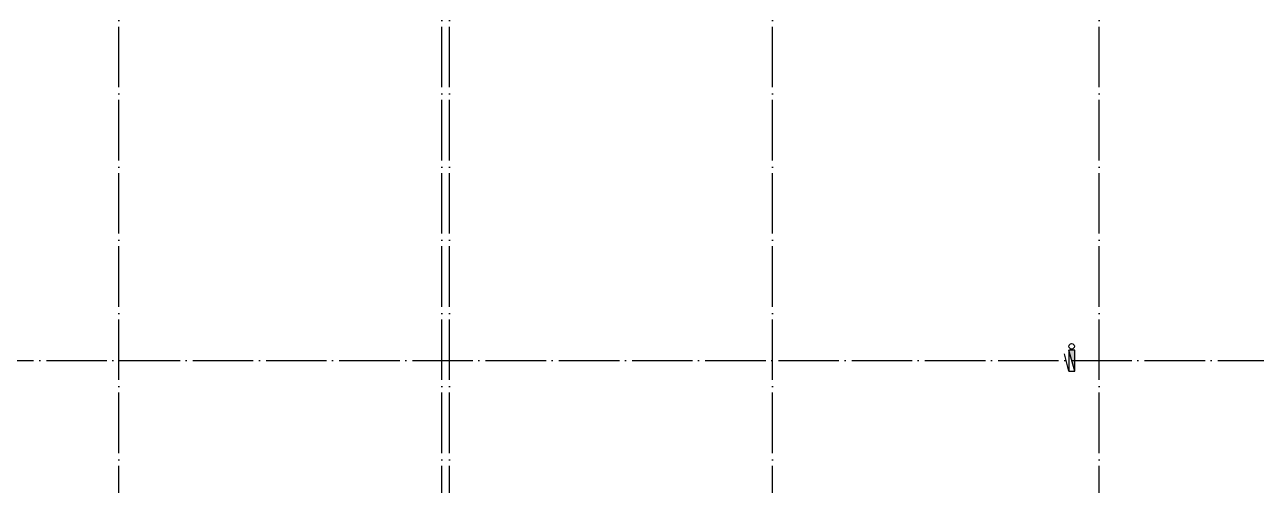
# Model space of a CAD drawing. Extents: x 6843040 to 15500510, y -6507076 to -4940511.
# Drawn here: x 7700081 to 7740796, y -5514627 to -5499394 of the extents above; entities that cross this region are included whole.
import ezdxf

# ---------------------------------------------------------------- set-up
doc = ezdxf.new("R2010")
doc.units = 0
doc.header["$LTSCALE"] = 1000
doc.header["$MEASUREMENT"] = 0
doc.linetypes.add('DOTE', pattern=[2.42, 2, -0.2, 0.02, -0.2])
for name, color, linetype in [('DOTE', 8, 'DOTE'), ('EQUIP_消火栓', 7, 'Continuous'), ('plan-1', 40, 'Continuous'), ('VPIPE-消防', 1, 'Continuous')]:
    doc.layers.add(name, color=color, linetype=linetype)

# ---------------------------------------------------------------- blocks, each defined once
blk = doc.blocks.new('$TWTSYS$00000508')
for p, q in [((-0.5, 0.5), (0.324, 1.224)), ((-0.5, 0.5), (-0.5, -0.5)), ((-0.5, -0.5), (0.5, 0.5)), ((0.5, 0.5), (-0.5, 0.5)), ((0.5, -0.5), (0.5, 0.5)), ((-0.5, -0.5), (0.5, -0.5))]:
    blk.add_line(p, q)
blk.add_solid([(0.5, -0.5), (0.5, 0.5), (-0.5, -0.5)])
blk = doc.blocks.new('一层排水消防0922')
at = {"layer": 'VPIPE-消防'}
blk.add_circle((7734690, -5510030), 90, dxfattribs=at)
at = {"layer": 'EQUIP_消火栓', "xscale": 700, "yscale": 200, "zscale": 700, "rotation": 89.99999499104365}
blk.add_blockref('$TWTSYS$00000508', (7734693, -5510502), dxfattribs=at)

msp = doc.modelspace()

# ---------------------------------------------------------------- linework, layer by layer
at = {"layer": 'DOTE'}
for p, q in [((7703197.4, -5554702), (7703197.4, -5485702.5)), ((7713872.4, -5554702), (7713872.4, -5485702.5)), ((7714122.4, -5554702), (7714122.4, -5485702.5)), ((7724797.4, -5554702), (7724797.4, -5485702.5)), ((7735597.4, -5554702), (7735597.4, -5485702.5)), ((7640299.5, -5510502), (7779797.4, -5510502))]:
    msp.add_line(p, q, dxfattribs=at)

# ---------------------------------------------------------------- block references
at = {"layer": 'plan-1'}
msp.add_blockref('一层排水消防0922', (0, 0), dxfattribs=at)

doc.saveas('drawing.dxf')
